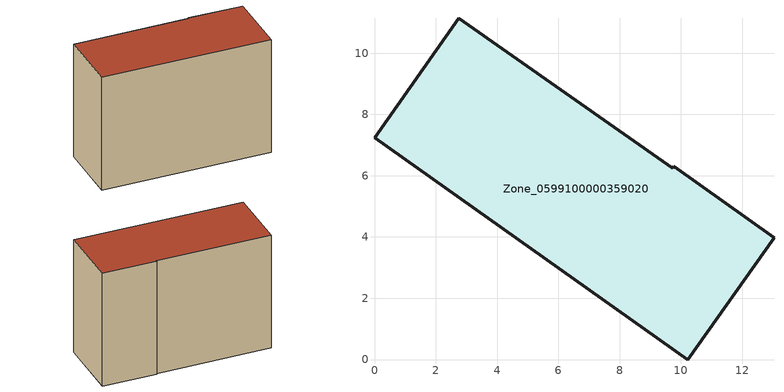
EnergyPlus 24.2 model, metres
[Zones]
Zone_0599100000359020
 floor ground (C_G): 9.74,6.24 9.77,6.31 13.04,3.98 10.23,0 0,7.23 2.75,11.13 z3.65
 wall outside (C_F): 0,7.23 10.23,0 13.04,3.98 9.77,6.31 9.74,6.24 2.75,11.13 0,7.23 z3.65:12.53
 roof outside (C_R): 9.77,6.31 9.74,6.24 2.75,11.13 0,7.23 10.23,0 13.04,3.98 z12.53
[BUILDING]
Pand.0599100000359020: North Axis=0; Terrain=City; Loads Convergence Tolerance Value=0.04; Temperature Convergence Tolerance Value=0.4; Solar Distribution=FullExterior; Maximum Number of Warmup Days=25; Minimum Number of Warmup Days=1
[Site:Location]
Rotterdam.The.Hague.AP_ZH_NLD Design_Conditions: Latitude=51.96; Longitude=4.45; Time Zone=1; Elevation=-4.5
[SITE:GROUNDTEMPERATURE:BUILDINGSURFACE]
18, 18, 18, 18, 18, 18, 18, 18, 18, 18, 18, 18
[MATERIAL] Thermal Absorptance=0.9; Solar Absorptance=0.7; Visible Absorptance=0.7
Name | Roughness | Thickness | Conductivity | Density | Specific Heat
G.TC.1992-2005 | MediumSmooth | 0.15 | 0.06 | 540 | 1210
F.TC.1992-2005 | Rough | 0.3 | 0.12 | 1920 | 840
R.TC.1992-2005 | MediumRough | 0.2 | 0.08 | 1500 | 1000
[CONSTRUCTION]
C_G: G.TC.1992-2005
C_F: F.TC.1992-2005
C_R: R.TC.1992-2005
[ZONE]
Zone_0599100000359020: Type=1; Multiplier=1; Ceiling Height=Autocalculate; Volume=Autocalculate; Floor Area=autocalculate; Part of Total Floor Area=Yes
[ZONEINFILTRATION:DESIGNFLOWRATE]
Infil_Zone_0599100000359020: Zone or ZoneList or Space or SpaceList=Zone_0599100000359020; Schedule=AlwaysOn; Design Flow Rate Calculation Method=Flow/Area; Flow Rate per Floor Area=0.0015; Constant Term Coefficient=1; Temperature Term Coefficient=0; Velocity Term Coefficient=0; Velocity Squared Term Coefficient=0
[HVACTEMPLATE:ZONE:IDEALLOADSAIRSYSTEM]
Zone_0599100000359020: Maximum Heating Supply Air Temperature=50; Minimum Cooling Supply Air Temperature=13; Maximum Heating Supply Air Humidity Ratio=0.0156; Minimum Cooling Supply Air Humidity Ratio=0.0077; Heating Limit=NoLimit; Cooling Limit=NoLimit; Dehumidification Control Type=ConstantSensibleHeatRatio; Cooling Sensible Heat Ratio=0.7; Dehumidification Setpoint=60; Humidification Control Type=None; Humidification Setpoint=30; Outdoor Air Method=None; Outdoor Air Flow Rate per Person=0.00944; Outdoor Air Flow Rate per Zone Floor Area=0; Outdoor Air Flow Rate per Zone=0; Demand Controlled Ventilation Type=None; Outdoor Air Economizer Type=NoEconomizer; Heat Recovery Type=None; Sensible Heat Recovery Effectiveness=0.7; Latent Heat Recovery Effectiveness=0.65
[ZONECONTROL:THERMOSTAT]
ThermostatControl_Zone_0599100000359020: Zone or ZoneList=Zone_0599100000359020; Control Type Schedule=DualSetpointControlType; Control 1=Thermostat_Zone_0599100000359020; Temperature Difference Between Cutout And Setpoint=0
[THERMOSTATSETPOINT:DUALSETPOINT]
Thermostat_Zone_0599100000359020: Heating Setpoint Temperature Schedule=HeatingSetpoint_Zone_0599100000359020; Cooling Setpoint Temperature Schedule=CoolingSetpoint_Zone_0599100000359020
[SCHEDULE:COMPACT]
HeatingSetpoint_Zone_0599100000359020: Through: 12/31, For: AllDays, Until: 24:00, 21
CoolingSetpoint_Zone_0599100000359020: Through: 12/31, For: AllDays, Until: 24:00, 24
DualSetpointControlType: Through: 12/31, For: AllDays, Until: 24:00, 4
AlwaysOn: Through: 12/31, For: AllDays, Until: 24:00, 1
